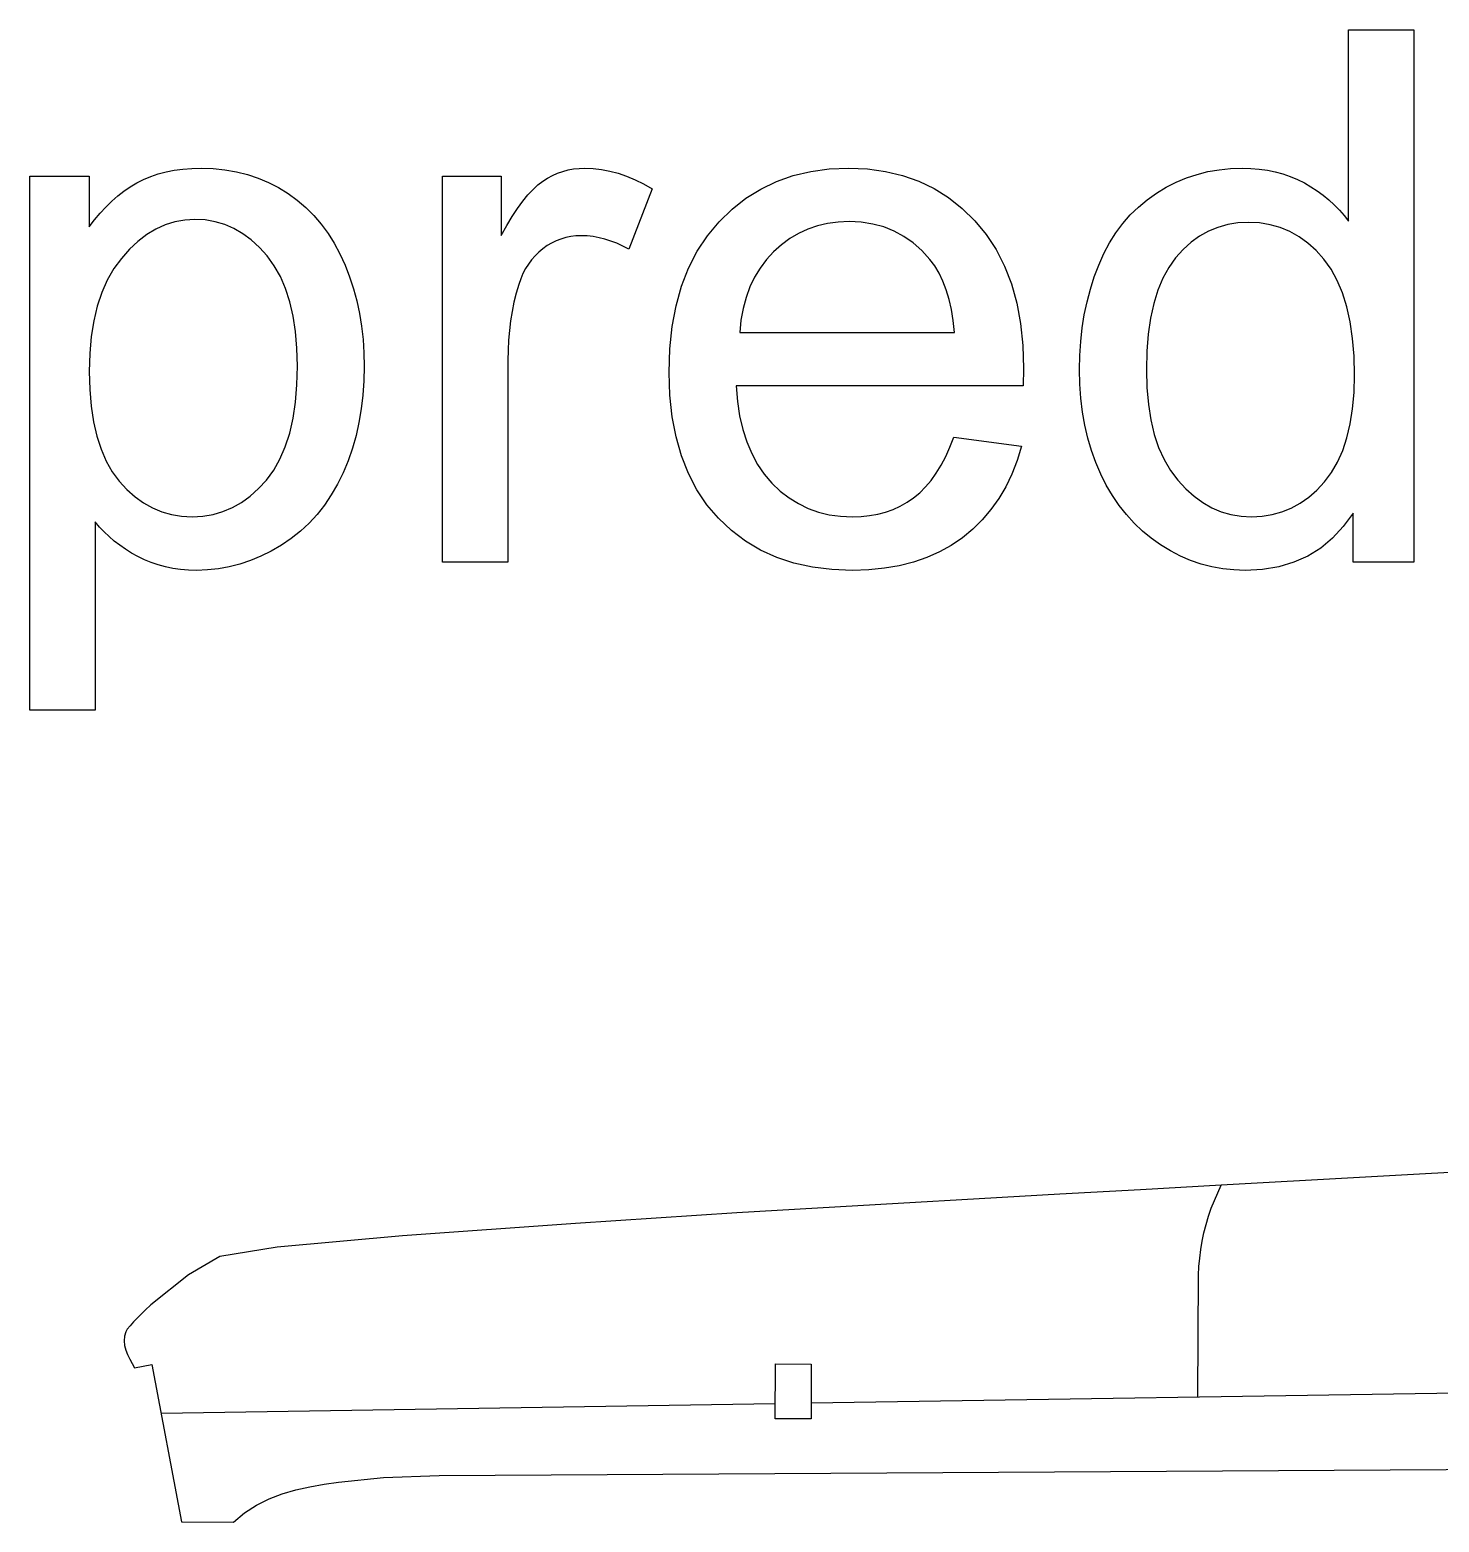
# Model space of a CAD drawing. Extents: x 205 to 1466, y -702 to 157.
# Drawn here: x 1116 to 1216.4, y -9.2 to 97 of the extents above; entities that cross this region are included whole.
import ezdxf

# ---------------------------------------------------------------- set-up
doc = ezdxf.new("R2010")
doc.units = 0
doc.layers.add('CAMADA_1', color=7, linetype='CONTINUOUS')

msp = doc.modelspace()

# ---------------------------------------------------------------- linework, layer by layer
at = {"layer": 'CAMADA_1', "color": 250}
for points in [[(1210.2592, 59.0924), (1210.2592, 62.5761), (1209.5692, 61.624), (1208.8023, 60.7986), (1207.9586, 60.0998), (1207.0379, 59.5279), (1206.0403, 59.0828), (1204.9659, 58.7648), (1203.8145, 58.5739), (1202.5863, 58.5103), (1201.7744, 58.5384), (1200.9791, 58.6229), (1200.2006, 58.7638), (1199.4389, 58.9612), (1198.6941, 59.2152), (1197.9664, 59.526), (1197.2559, 59.8937), (1196.5626, 60.3183), (1195.8941, 60.7908), (1195.2643, 61.3085), (1194.6732, 61.8714), (1194.1207, 62.4791), (1193.6066, 63.1314), (1193.1309, 63.8282), (1192.6934, 64.5692), (1192.294, 65.3542), (1191.9405, 66.1794), (1191.6342, 67.0345), (1191.375, 67.9195), (1191.1629, 68.8346), (1190.998, 69.7799), (1190.8802, 70.7554), (1190.8095, 71.7614), (1190.7859, 72.7978), (1190.8074, 73.8111), (1190.8718, 74.8005), (1190.9789, 75.7662), (1191.1288, 76.7082), (1191.3212, 77.6266), (1191.5561, 78.5215), (1191.8334, 79.3931), (1192.1529, 80.2414), (1192.518, 81.0508), (1192.9253, 81.8121), (1193.375, 82.525), (1193.8672, 83.1893), (1194.4019, 83.8049), (1194.9794, 84.3714), (1195.5996, 84.8888), (1196.2627, 85.3567), (1196.9547, 85.7751), (1197.6679, 86.1374), (1198.4019, 86.4436), (1199.1566, 86.694), (1199.9315, 86.8885), (1200.7263, 87.0274), (1201.5408, 87.1106), (1202.3746, 87.1383), (1202.9877, 87.1218), (1203.5834, 87.0723), (1204.1618, 86.9899), (1204.7228, 86.8748), (1205.2664, 86.727), (1205.7927, 86.5467), (1206.3016, 86.3339), (1206.7932, 86.0887), (1207.2649, 85.8171), (1207.7143, 85.5251), (1208.1413, 85.2128), (1208.546, 84.8805), (1208.9284, 84.5283), (1209.2885, 84.1565), (1209.6263, 83.7652), (1209.9417, 83.3547), (1209.9417, 96.9808), (1214.5984, 96.9808), (1214.5984, 59.0924), (1210.2592, 59.0924)], [(1210.2592, 59.0924), (1210.2592, 62.5761), (1209.5692, 61.624), (1208.8023, 60.7986), (1207.9586, 60.0998), (1207.0379, 59.5279), (1206.0403, 59.0828), (1204.9659, 58.7648), (1203.8145, 58.5739), (1202.5863, 58.5103), (1201.7744, 58.5384), (1200.9791, 58.6229), (1200.2006, 58.7638), (1199.4389, 58.9612), (1198.6941, 59.2152), (1197.9664, 59.526), (1197.2559, 59.8937), (1196.5626, 60.3183), (1195.8941, 60.7908), (1195.2643, 61.3085), (1194.6732, 61.8714), (1194.1207, 62.4791), (1193.6066, 63.1314), (1193.1309, 63.8282), (1192.6934, 64.5692), (1192.294, 65.3542), (1191.9405, 66.1794), (1191.6342, 67.0345), (1191.375, 67.9195), (1191.1629, 68.8346), (1190.998, 69.7799), (1190.8802, 70.7554), (1190.8095, 71.7614), (1190.7859, 72.7978), (1190.8074, 73.8111), (1190.8718, 74.8005), (1190.9789, 75.7662), (1191.1288, 76.7082), (1191.3212, 77.6266), (1191.5561, 78.5215), (1191.8334, 79.3931), (1192.1529, 80.2414), (1192.518, 81.0508), (1192.9253, 81.8121), (1193.375, 82.525), (1193.8672, 83.1893), (1194.4019, 83.8049), (1194.9794, 84.3714), (1195.5996, 84.8888), (1196.2627, 85.3567), (1196.9547, 85.7751), (1197.6679, 86.1374), (1198.4019, 86.4436), (1199.1566, 86.694), (1199.9315, 86.8885), (1200.7263, 87.0274), (1201.5408, 87.1106), (1202.3746, 87.1383), (1202.9877, 87.1218), (1203.5834, 87.0723), (1204.1618, 86.9899), (1204.7228, 86.8748), (1205.2664, 86.727), (1205.7927, 86.5467), (1206.3016, 86.3339), (1206.7932, 86.0887), (1207.2649, 85.8171), (1207.7143, 85.5251), (1208.1413, 85.2128), (1208.546, 84.8805), (1208.9284, 84.5283), (1209.2885, 84.1565), (1209.6263, 83.7652), (1209.9417, 83.3547), (1209.9417, 96.9808), (1214.5984, 96.9808), (1214.5984, 59.0924), (1210.2592, 59.0924)], [(1116.0498, 48.562), (1116.0498, 86.5562), (1120.2831, 86.5562), (1120.2831, 82.949), (1120.663, 83.4554), (1121.0554, 83.9295), (1121.4601, 84.3711), (1121.8772, 84.7802), (1122.3068, 85.1565), (1122.7487, 85.5002), (1123.2031, 85.8109), (1123.6698, 86.0887), (1124.1522, 86.3339), (1124.6602, 86.5467), (1125.1936, 86.727), (1125.7523, 86.8748), (1126.3362, 86.9899), (1126.9453, 87.0723), (1127.5793, 87.1218), (1128.2383, 87.1383), (1129.1048, 87.1102), (1129.945, 87.0257), (1130.7589, 86.8848), (1131.5467, 86.6874), (1132.3084, 86.4333), (1133.0442, 86.1225), (1133.7542, 85.7549), (1134.4384, 85.3303), (1135.0891, 84.857), (1135.6986, 84.3367), (1136.2669, 83.7697), (1136.7943, 83.1563), (1137.2807, 82.4965), (1137.7262, 81.7906), (1138.1311, 81.0389), (1138.4953, 80.2414), (1138.8148, 79.4084), (1139.0921, 78.5561), (1139.327, 77.6844), (1139.5195, 76.793), (1139.6693, 75.8818), (1139.7765, 74.9506), (1139.8408, 73.9991), (1139.8623, 73.0271), (1139.8387, 71.9915), (1139.768, 70.9816), (1139.6502, 69.9972), (1139.4853, 69.0385), (1139.2732, 68.1055), (1139.014, 67.198), (1138.7077, 66.3162), (1138.3542, 65.46), (1137.9557, 64.6444), (1137.5141, 63.8775), (1137.0296, 63.1594), (1136.5021, 62.4901), (1135.9316, 61.8696), (1135.3181, 61.2978), (1134.6616, 60.7749), (1133.9621, 60.3007), (1133.2395, 59.8819), (1132.507, 59.5186), (1131.7649, 59.2109), (1131.0131, 58.959), (1130.2518, 58.7628), (1129.4811, 58.6226), (1128.7012, 58.5384), (1127.912, 58.5103), (1127.3374, 58.5256), (1126.7777, 58.5715), (1126.2332, 58.648), (1125.7038, 58.755), (1125.1897, 58.8927), (1124.6911, 59.061), (1124.2079, 59.2598), (1123.7404, 59.4893), (1123.2881, 59.7419), (1122.857, 60.0103), (1122.4471, 60.2946), (1122.058, 60.595), (1121.6897, 60.9115), (1121.3417, 61.2442), (1121.0141, 61.5932), (1120.7065, 61.9587), (1120.7065, 48.562), (1116.0498, 48.562)], [(1116.0498, 48.562), (1116.0498, 86.5562), (1120.2831, 86.5562), (1120.2831, 82.949), (1120.663, 83.4554), (1121.0554, 83.9295), (1121.4601, 84.3711), (1121.8772, 84.7802), (1122.3068, 85.1565), (1122.7487, 85.5002), (1123.2031, 85.8109), (1123.6698, 86.0887), (1124.1522, 86.3339), (1124.6602, 86.5467), (1125.1936, 86.727), (1125.7523, 86.8748), (1126.3362, 86.9899), (1126.9453, 87.0723), (1127.5793, 87.1218), (1128.2383, 87.1383), (1129.1048, 87.1102), (1129.945, 87.0257), (1130.7589, 86.8848), (1131.5467, 86.6874), (1132.3084, 86.4333), (1133.0442, 86.1225), (1133.7542, 85.7549), (1134.4384, 85.3303), (1135.0891, 84.857), (1135.6986, 84.3367), (1136.2669, 83.7697), (1136.7943, 83.1563), (1137.2807, 82.4965), (1137.7262, 81.7906), (1138.1311, 81.0389), (1138.4953, 80.2414), (1138.8148, 79.4084), (1139.0921, 78.5561), (1139.327, 77.6844), (1139.5195, 76.793), (1139.6693, 75.8818), (1139.7765, 74.9506), (1139.8408, 73.9991), (1139.8623, 73.0271), (1139.8387, 71.9915), (1139.768, 70.9816), (1139.6502, 69.9972), (1139.4853, 69.0385), (1139.2732, 68.1055), (1139.014, 67.198), (1138.7077, 66.3162), (1138.3542, 65.46), (1137.9557, 64.6444), (1137.5141, 63.8775), (1137.0296, 63.1594), (1136.5021, 62.4901), (1135.9316, 61.8696), (1135.3181, 61.2978), (1134.6616, 60.7749), (1133.9621, 60.3007), (1133.2395, 59.8819), (1132.507, 59.5186), (1131.7649, 59.2109), (1131.0131, 58.959), (1130.2518, 58.7628), (1129.4811, 58.6226), (1128.7012, 58.5384), (1127.912, 58.5103), (1127.3374, 58.5256), (1126.7777, 58.5715), (1126.2332, 58.648), (1125.7038, 58.755), (1125.1897, 58.8927), (1124.6911, 59.061), (1124.2079, 59.2598), (1123.7404, 59.4893), (1123.2881, 59.7419), (1122.857, 60.0103), (1122.4471, 60.2946), (1122.058, 60.595), (1121.6897, 60.9115), (1121.3417, 61.2442), (1121.0141, 61.5932), (1120.7065, 61.9587), (1120.7065, 48.562), (1116.0498, 48.562)], [(1145.4274, 59.0924), (1145.4274, 86.5562), (1149.6078, 86.5562), (1149.6078, 82.3493), (1150.0043, 83.0492), (1150.3933, 83.687), (1150.7749, 84.2625), (1151.149, 84.7757), (1151.5157, 85.2265), (1151.8749, 85.6148), (1152.2267, 85.9405), (1152.5711, 86.2034), (1152.9159, 86.4234), (1153.2689, 86.6137), (1153.6303, 86.7744), (1153.9999, 86.9057), (1154.3777, 87.0076), (1154.7638, 87.0803), (1155.1582, 87.1238), (1155.5609, 87.1383), (1156.1509, 87.1152), (1156.7433, 87.0458), (1157.3382, 86.9304), (1157.9356, 86.769), (1158.5354, 86.5617), (1159.1378, 86.3086), (1159.7426, 86.0098), (1160.3499, 85.6654), (1158.6918, 81.3703), (1158.2685, 81.5935), (1157.8451, 81.787), (1157.4218, 81.9507), (1156.9985, 82.0847), (1156.5752, 82.1889), (1156.1519, 82.2633), (1155.7285, 82.3079), (1155.3052, 82.3228), (1154.9298, 82.3084), (1154.5643, 82.2651), (1154.2088, 82.1931), (1153.8632, 82.0924), (1153.5275, 81.9633), (1153.2017, 81.8057), (1152.8859, 81.6197), (1152.58, 81.4056), (1152.2898, 81.1662), (1152.021, 80.9046), (1151.7738, 80.6206), (1151.5481, 80.3142), (1151.3439, 79.9855), (1151.1611, 79.6346), (1150.9999, 79.2612), (1150.8602, 78.8656), (1150.6774, 78.2397), (1150.5194, 77.5989), (1150.3859, 76.9433), (1150.277, 76.2727), (1150.1924, 75.5873), (1150.1322, 74.8869), (1150.0961, 74.1717), (1150.0841, 73.4416), (1150.0841, 59.0924), (1145.4274, 59.0924)], [(1145.4274, 59.0924), (1145.4274, 86.5562), (1149.6078, 86.5562), (1149.6078, 82.3493), (1150.0043, 83.0492), (1150.3933, 83.687), (1150.7749, 84.2625), (1151.149, 84.7757), (1151.5157, 85.2265), (1151.8749, 85.6148), (1152.2267, 85.9405), (1152.5711, 86.2034), (1152.9159, 86.4234), (1153.2689, 86.6137), (1153.6303, 86.7744), (1153.9999, 86.9057), (1154.3777, 87.0076), (1154.7638, 87.0803), (1155.1582, 87.1238), (1155.5609, 87.1383), (1156.1509, 87.1152), (1156.7433, 87.0458), (1157.3382, 86.9304), (1157.9356, 86.769), (1158.5354, 86.5617), (1159.1378, 86.3086), (1159.7426, 86.0098), (1160.3499, 85.6654), (1158.6918, 81.3703), (1158.2685, 81.5935), (1157.8451, 81.787), (1157.4218, 81.9507), (1156.9985, 82.0847), (1156.5752, 82.1889), (1156.1519, 82.2633), (1155.7285, 82.3079), (1155.3052, 82.3228), (1154.9298, 82.3084), (1154.5643, 82.2651), (1154.2088, 82.1931), (1153.8632, 82.0924), (1153.5275, 81.9633), (1153.2017, 81.8057), (1152.8859, 81.6197), (1152.58, 81.4056), (1152.2898, 81.1662), (1152.021, 80.9046), (1151.7738, 80.6206), (1151.5481, 80.3142), (1151.3439, 79.9855), (1151.1611, 79.6346), (1150.9999, 79.2612), (1150.8602, 78.8656), (1150.6774, 78.2397), (1150.5194, 77.5989), (1150.3859, 76.9433), (1150.277, 76.2727), (1150.1924, 75.5873), (1150.1322, 74.8869), (1150.0961, 74.1717), (1150.0841, 73.4416), (1150.0841, 59.0924), (1145.4274, 59.0924)], [(1181.8341, 67.9824), (1186.6495, 67.3474), (1186.3378, 66.328), (1185.9651, 65.3666), (1185.5313, 64.4635), (1185.0367, 63.619), (1184.4813, 62.8331), (1183.8652, 62.1061), (1183.1886, 61.4383), (1182.4515, 60.8298), (1181.6577, 60.287), (1180.8109, 59.8163), (1179.911, 59.4176), (1178.9579, 59.0913), (1177.9514, 58.8373), (1176.8915, 58.6557), (1175.7781, 58.5467), (1174.611, 58.5103), (1173.1484, 58.5682), (1171.7634, 58.7418), (1170.4562, 59.0312), (1169.2268, 59.4363), (1168.075, 59.9572), (1167.0009, 60.5939), (1166.0046, 61.3463), (1165.086, 62.2145), (1164.2612, 63.1843), (1163.5464, 64.2482), (1162.9416, 65.4059), (1162.4468, 66.6573), (1162.0619, 68.0021), (1161.7869, 69.4401), (1161.622, 70.9712), (1161.567, 72.595), (1161.6224, 74.2734), (1161.7887, 75.8557), (1162.066, 77.3417), (1162.4545, 78.7311), (1162.9541, 80.0238), (1163.565, 81.2195), (1164.2874, 82.3182), (1165.1213, 83.3194), (1166.044, 84.2153), (1167.0329, 84.9914), (1168.0879, 85.6478), (1169.2091, 86.1847), (1170.3964, 86.602), (1171.6499, 86.9), (1172.9695, 87.0787), (1174.3552, 87.1383), (1175.6963, 87.08), (1176.9746, 86.905), (1178.19, 86.6132), (1179.3426, 86.2045), (1180.4324, 85.6788), (1181.4593, 85.0361), (1182.4234, 84.2761), (1183.3246, 83.3988), (1184.1402, 82.4153), (1184.8475, 81.3367), (1185.4462, 80.163), (1185.9363, 78.8943), (1186.3176, 77.5304), (1186.5902, 76.0715), (1186.7537, 74.5175), (1186.8083, 72.8684), (1186.7818, 71.6337), (1166.3295, 71.6337), (1166.4271, 70.5386), (1166.5878, 69.509), (1166.8117, 68.5452), (1167.099, 67.6473), (1167.4501, 66.8155), (1167.865, 66.0501), (1168.3439, 65.3513), (1168.8872, 64.7192), (1169.4775, 64.1578), (1170.104, 63.6709), (1170.7664, 63.2587), (1171.4646, 62.9211), (1172.1984, 62.6584), (1172.9675, 62.4706), (1173.7718, 62.3579), (1174.611, 62.3203), (1175.2377, 62.3414), (1175.8411, 62.4046), (1176.4212, 62.5101), (1176.9779, 62.6577), (1177.511, 62.8474), (1178.0204, 63.0793), (1178.506, 63.3534), (1178.9678, 63.6697), (1179.4089, 64.0323), (1179.8262, 64.4453), (1180.2197, 64.9087), (1180.5895, 65.4226), (1180.9357, 65.9869), (1181.2585, 66.6016), (1181.5579, 67.2668), (1181.8341, 67.9824)], [(1181.8341, 67.9824), (1186.6495, 67.3474), (1186.3378, 66.328), (1185.9651, 65.3666), (1185.5313, 64.4635), (1185.0367, 63.619), (1184.4813, 62.8331), (1183.8652, 62.1061), (1183.1886, 61.4383), (1182.4515, 60.8298), (1181.6577, 60.287), (1180.8109, 59.8163), (1179.911, 59.4176), (1178.9579, 59.0913), (1177.9514, 58.8373), (1176.8915, 58.6557), (1175.7781, 58.5467), (1174.611, 58.5103), (1173.1484, 58.5682), (1171.7634, 58.7418), (1170.4562, 59.0312), (1169.2268, 59.4363), (1168.075, 59.9572), (1167.0009, 60.5939), (1166.0046, 61.3463), (1165.086, 62.2145), (1164.2612, 63.1843), (1163.5464, 64.2482), (1162.9416, 65.4059), (1162.4468, 66.6573), (1162.0619, 68.0021), (1161.7869, 69.4401), (1161.622, 70.9712), (1161.567, 72.595), (1161.6224, 74.2734), (1161.7887, 75.8557), (1162.066, 77.3417), (1162.4545, 78.7311), (1162.9541, 80.0238), (1163.565, 81.2195), (1164.2874, 82.3182), (1165.1213, 83.3194), (1166.044, 84.2153), (1167.0329, 84.9914), (1168.0879, 85.6478), (1169.2091, 86.1847), (1170.3964, 86.602), (1171.6499, 86.9), (1172.9695, 87.0787), (1174.3552, 87.1383), (1175.6963, 87.08), (1176.9746, 86.905), (1178.19, 86.6132), (1179.3426, 86.2045), (1180.4324, 85.6788), (1181.4593, 85.0361), (1182.4234, 84.2761), (1183.3246, 83.3988), (1184.1402, 82.4153), (1184.8475, 81.3367), (1185.4462, 80.163), (1185.9363, 78.8943), (1186.3176, 77.5304), (1186.5902, 76.0715), (1186.7537, 74.5175), (1186.8083, 72.8684), (1186.7818, 71.6337), (1166.3295, 71.6337), (1166.4271, 70.5386), (1166.5878, 69.509), (1166.8117, 68.5452), (1167.099, 67.6473), (1167.4501, 66.8155), (1167.865, 66.0501), (1168.3439, 65.3513), (1168.8872, 64.7192), (1169.4775, 64.1578), (1170.104, 63.6709), (1170.7664, 63.2587), (1171.4646, 62.9211), (1172.1984, 62.6584), (1172.9675, 62.4706), (1173.7718, 62.3579), (1174.611, 62.3203), (1175.2377, 62.3414), (1175.8411, 62.4046), (1176.4212, 62.5101), (1176.9779, 62.6577), (1177.511, 62.8474), (1178.0204, 63.0793), (1178.506, 63.3534), (1178.9678, 63.6697), (1179.4089, 64.0323), (1179.8262, 64.4453), (1180.2197, 64.9087), (1180.5895, 65.4226), (1180.9357, 65.9869), (1181.2585, 66.6016), (1181.5579, 67.2668), (1181.8341, 67.9824)], [(1120.2831, 72.6567), (1120.3166, 71.3801), (1120.4169, 70.1895), (1120.584, 69.0848), (1120.8178, 68.0662), (1121.1181, 67.1335), (1121.4849, 66.2869), (1121.918, 65.5262), (1122.4174, 64.8515), (1122.9673, 64.2591), (1123.5452, 63.7454), (1124.1513, 63.3104), (1124.7855, 62.9542), (1125.4478, 62.677), (1126.1382, 62.4789), (1126.8567, 62.36), (1127.6033, 62.3203), (1128.3631, 62.3612), (1129.0949, 62.484), (1129.7985, 62.6886), (1130.474, 62.9751), (1131.1214, 63.3435), (1131.7407, 63.7937), (1132.3319, 64.3258), (1132.895, 64.9397), (1133.4126, 65.6392), (1133.8608, 66.4281), (1134.2398, 67.3065), (1134.5497, 68.2745), (1134.7905, 69.3323), (1134.9624, 70.4798), (1135.0655, 71.7173), (1135.0998, 73.0448), (1135.0663, 74.3132), (1134.9657, 75.4989), (1134.798, 76.6022), (1134.5629, 77.6232), (1134.2605, 78.5618), (1133.8906, 79.4183), (1133.4531, 80.1928), (1132.9479, 80.8853), (1132.396, 81.4959), (1131.8183, 82.0248), (1131.2148, 82.472), (1130.5854, 82.8377), (1129.9299, 83.1219), (1129.2482, 83.3248), (1128.5403, 83.4465), (1127.8061, 83.487), (1127.076, 83.4436), (1126.3675, 83.3135), (1125.6804, 83.0968), (1125.0148, 82.7936), (1124.3707, 82.404), (1123.7481, 81.928), (1123.147, 81.3659), (1122.5674, 80.7177), (1122.0312, 79.9843), (1121.5668, 79.1729), (1121.1741, 78.2834), (1120.8531, 77.3156), (1120.6036, 76.2692), (1120.4255, 75.1441), (1120.3187, 73.94), (1120.2831, 72.6567)], [(1120.2831, 72.6567), (1120.3166, 71.3801), (1120.4169, 70.1895), (1120.584, 69.0848), (1120.8178, 68.0662), (1121.1181, 67.1335), (1121.4849, 66.2869), (1121.918, 65.5262), (1122.4174, 64.8515), (1122.9673, 64.2591), (1123.5452, 63.7454), (1124.1513, 63.3104), (1124.7855, 62.9542), (1125.4478, 62.677), (1126.1382, 62.4789), (1126.8567, 62.36), (1127.6033, 62.3203), (1128.3631, 62.3612), (1129.0949, 62.484), (1129.7985, 62.6886), (1130.474, 62.9751), (1131.1214, 63.3435), (1131.7407, 63.7937), (1132.3319, 64.3258), (1132.895, 64.9397), (1133.4126, 65.6392), (1133.8608, 66.4281), (1134.2398, 67.3065), (1134.5497, 68.2745), (1134.7905, 69.3323), (1134.9624, 70.4798), (1135.0655, 71.7173), (1135.0998, 73.0448), (1135.0663, 74.3132), (1134.9657, 75.4989), (1134.798, 76.6022), (1134.5629, 77.6232), (1134.2605, 78.5618), (1133.8906, 79.4183), (1133.4531, 80.1928), (1132.9479, 80.8853), (1132.396, 81.4959), (1131.8183, 82.0248), (1131.2148, 82.472), (1130.5854, 82.8377), (1129.9299, 83.1219), (1129.2482, 83.3248), (1128.5403, 83.4465), (1127.8061, 83.487), (1127.076, 83.4436), (1126.3675, 83.3135), (1125.6804, 83.0968), (1125.0148, 82.7936), (1124.3707, 82.404), (1123.7481, 81.928), (1123.147, 81.3659), (1122.5674, 80.7177), (1122.0312, 79.9843), (1121.5668, 79.1729), (1121.1741, 78.2834), (1120.8531, 77.3156), (1120.6036, 76.2692), (1120.4255, 75.1441), (1120.3187, 73.94), (1120.2831, 72.6567)], [(1166.5941, 75.4437), (1181.887, 75.4437), (1181.7928, 76.2829), (1181.6624, 77.0677), (1181.4961, 77.7981), (1181.2939, 78.4743), (1181.0563, 79.0963), (1180.7832, 79.6642), (1180.4751, 80.1782), (1180.132, 80.6383), (1179.5586, 81.2679), (1178.9433, 81.8139), (1178.2862, 82.2762), (1177.5876, 82.6547), (1176.8476, 82.9492), (1176.0665, 83.1597), (1175.2445, 83.2861), (1174.3817, 83.3282), (1173.5974, 83.2947), (1172.8453, 83.1943), (1172.1252, 83.0268), (1171.4371, 82.7925), (1170.7808, 82.4911), (1170.1562, 82.1227), (1169.5632, 81.6874), (1169.0018, 81.1851), (1168.4896, 80.6266), (1168.0377, 80.0226), (1167.6462, 79.3732), (1167.3151, 78.6782), (1167.0443, 77.9378), (1166.8339, 77.1519), (1166.6838, 76.3205), (1166.5941, 75.4437)], [(1166.5941, 75.4437), (1181.887, 75.4437), (1181.7928, 76.2829), (1181.6624, 77.0677), (1181.4961, 77.7981), (1181.2939, 78.4743), (1181.0563, 79.0963), (1180.7832, 79.6642), (1180.4751, 80.1782), (1180.132, 80.6383), (1179.5586, 81.2679), (1178.9433, 81.8139), (1178.2862, 82.2762), (1177.5876, 82.6547), (1176.8476, 82.9492), (1176.0665, 83.1597), (1175.2445, 83.2861), (1174.3817, 83.3282), (1173.5974, 83.2947), (1172.8453, 83.1943), (1172.1252, 83.0268), (1171.4371, 82.7925), (1170.7808, 82.4911), (1170.1562, 82.1227), (1169.5632, 81.6874), (1169.0018, 81.1851), (1168.4896, 80.6266), (1168.0377, 80.0226), (1167.6462, 79.3732), (1167.3151, 78.6782), (1167.0443, 77.9378), (1166.8339, 77.1519), (1166.6838, 76.3205), (1166.5941, 75.4437)], [(1195.5484, 72.789), (1195.5831, 71.5144), (1195.6874, 70.3233), (1195.8614, 69.2154), (1196.1051, 68.1908), (1196.4187, 67.2492), (1196.8023, 66.3907), (1197.2559, 65.615), (1197.7797, 64.9221), (1198.3481, 64.3115), (1198.942, 63.7826), (1199.5614, 63.3353), (1200.2061, 62.9696), (1200.876, 62.6854), (1201.5711, 62.4825), (1202.2911, 62.3608), (1203.0361, 62.3203), (1203.7856, 62.3592), (1204.5063, 62.4757), (1205.1983, 62.67), (1205.8616, 62.9421), (1206.4964, 63.2918), (1207.1028, 63.7193), (1207.6809, 64.2245), (1208.2307, 64.8074), (1208.7301, 65.4701), (1209.1632, 66.2147), (1209.53, 67.0411), (1209.8304, 67.9493), (1210.0641, 68.9394), (1210.2312, 70.0114), (1210.3315, 71.1652), (1210.365, 72.4009), (1210.3311, 73.7569), (1210.2293, 75.0202), (1210.0594, 76.1906), (1209.8215, 77.2682), (1209.5154, 78.2527), (1209.1409, 79.1441), (1208.698, 79.9423), (1208.1866, 80.6471), (1207.6281, 81.2639), (1207.0375, 81.7982), (1206.4148, 82.25), (1205.7602, 82.6194), (1205.0737, 82.9065), (1204.3555, 83.1115), (1203.6057, 83.2344), (1202.8244, 83.2753), (1202.0633, 83.236), (1201.3343, 83.1181), (1200.6374, 82.9214), (1199.9724, 82.6458), (1199.3392, 82.2913), (1198.7378, 81.8578), (1198.168, 81.345), (1197.6297, 80.753), (1197.1427, 80.0758), (1196.7204, 79.3077), (1196.3627, 78.4486), (1196.0698, 77.4986), (1195.8419, 76.4576), (1195.6789, 75.3257), (1195.581, 74.1028), (1195.5484, 72.789)], [(1195.5484, 72.789), (1195.5831, 71.5144), (1195.6874, 70.3233), (1195.8614, 69.2154), (1196.1051, 68.1908), (1196.4187, 67.2492), (1196.8023, 66.3907), (1197.2559, 65.615), (1197.7797, 64.9221), (1198.3481, 64.3115), (1198.942, 63.7826), (1199.5614, 63.3353), (1200.2061, 62.9696), (1200.876, 62.6854), (1201.5711, 62.4825), (1202.2911, 62.3608), (1203.0361, 62.3203), (1203.7856, 62.3592), (1204.5063, 62.4757), (1205.1983, 62.67), (1205.8616, 62.9421), (1206.4964, 63.2918), (1207.1028, 63.7193), (1207.6809, 64.2245), (1208.2307, 64.8074), (1208.7301, 65.4701), (1209.1632, 66.2147), (1209.53, 67.0411), (1209.8304, 67.9493), (1210.0641, 68.9394), (1210.2312, 70.0114), (1210.3315, 71.1652), (1210.365, 72.4009), (1210.3311, 73.7569), (1210.2293, 75.0202), (1210.0594, 76.1906), (1209.8215, 77.2682), (1209.5154, 78.2527), (1209.1409, 79.1441), (1208.698, 79.9423), (1208.1866, 80.6471), (1207.6281, 81.2639), (1207.0375, 81.7982), (1206.4148, 82.25), (1205.7602, 82.6194), (1205.0737, 82.9065), (1204.3555, 83.1115), (1203.6057, 83.2344), (1202.8244, 83.2753), (1202.0633, 83.236), (1201.3343, 83.1181), (1200.6374, 82.9214), (1199.9724, 82.6458), (1199.3392, 82.2913), (1198.7378, 81.8578), (1198.168, 81.345), (1197.6297, 80.753), (1197.1427, 80.0758), (1196.7204, 79.3077), (1196.3627, 78.4486), (1196.0698, 77.4986), (1195.8419, 76.4576), (1195.6789, 75.3257), (1195.581, 74.1028), (1195.5484, 72.789)]]:
    msp.add_lwpolyline(points, close=True, dxfattribs=at)
at = {"layer": 'CAMADA_1'}
msp.add_lwpolyline([(1221.0081, 15.8636), (1200.8634, 14.7388), (1195.1233, 14.4197), (1189.3784, 14.1011), (1183.6304, 13.7799), (1177.8811, 13.4531), (1172.1325, 13.1178), (1166.3863, 12.771), (1160.6443, 12.4096), (1154.9084, 12.0306), (1142.5721, 11.136), (1133.6566, 10.33), (1129.5824, 9.6731), (1127.3427, 8.3686), (1124.6656, 6.2344), (1124.265, 5.8577), (1123.7072, 5.3067), (1123.4285, 5.0153), (1123.1815, 4.7399), (1122.9899, 4.5003), (1122.8773, 4.3163), (1122.7789, 3.9933), (1122.7556, 3.6681), (1122.795, 3.3423), (1122.8844, 3.0173), (1123.0115, 2.6947), (1123.1636, 2.3762), (1123.3283, 2.0632), (1123.493, 1.7573), (1124.7468, 1.9925), (1126.8424, -9.2087), (1130.5516, -9.2352), (1131.3424, -8.5694), (1132.1902, -8.0226), (1133.087, -7.5795), (1134.0248, -7.2249), (1134.9958, -6.9435), (1135.9918, -6.7202), (1137.0049, -6.5396), (1138.0272, -6.3865), (1141.2221, -6.0598), (1141.2221, -6.0598), (1145.2038, -5.9063), (1220.8693, -5.4654)], dxfattribs=at)
at = {"layer": 'CAMADA_1', "color": 140}
for points in [[(1199.2116, -0.3188), (1199.2632, 8.3472), (1199.2928, 8.9566), (1199.3456, 9.5633), (1199.422, 10.1666), (1199.5222, 10.766), (1199.6466, 11.3609), (1199.7955, 11.9507), (1199.9692, 12.5347), (1200.168, 13.1124), (1200.8634, 14.7388)], [(1171.6753, -0.7507), (1220.8328, 0.0211)], [(1125.3907, -1.4766), (1169.1253, -0.7907)]]:
    msp.add_lwpolyline(points, dxfattribs=at)
at = {"layer": 'CAMADA_1'}
msp.add_lwpolyline([(1169.1182, -1.8725), (1169.1414, 2.0217), (1171.6914, 2.0065), (1171.6681, -1.8877), (1169.1182, -1.8725)], close=True, dxfattribs=at)

doc.saveas('drawing.dxf')
